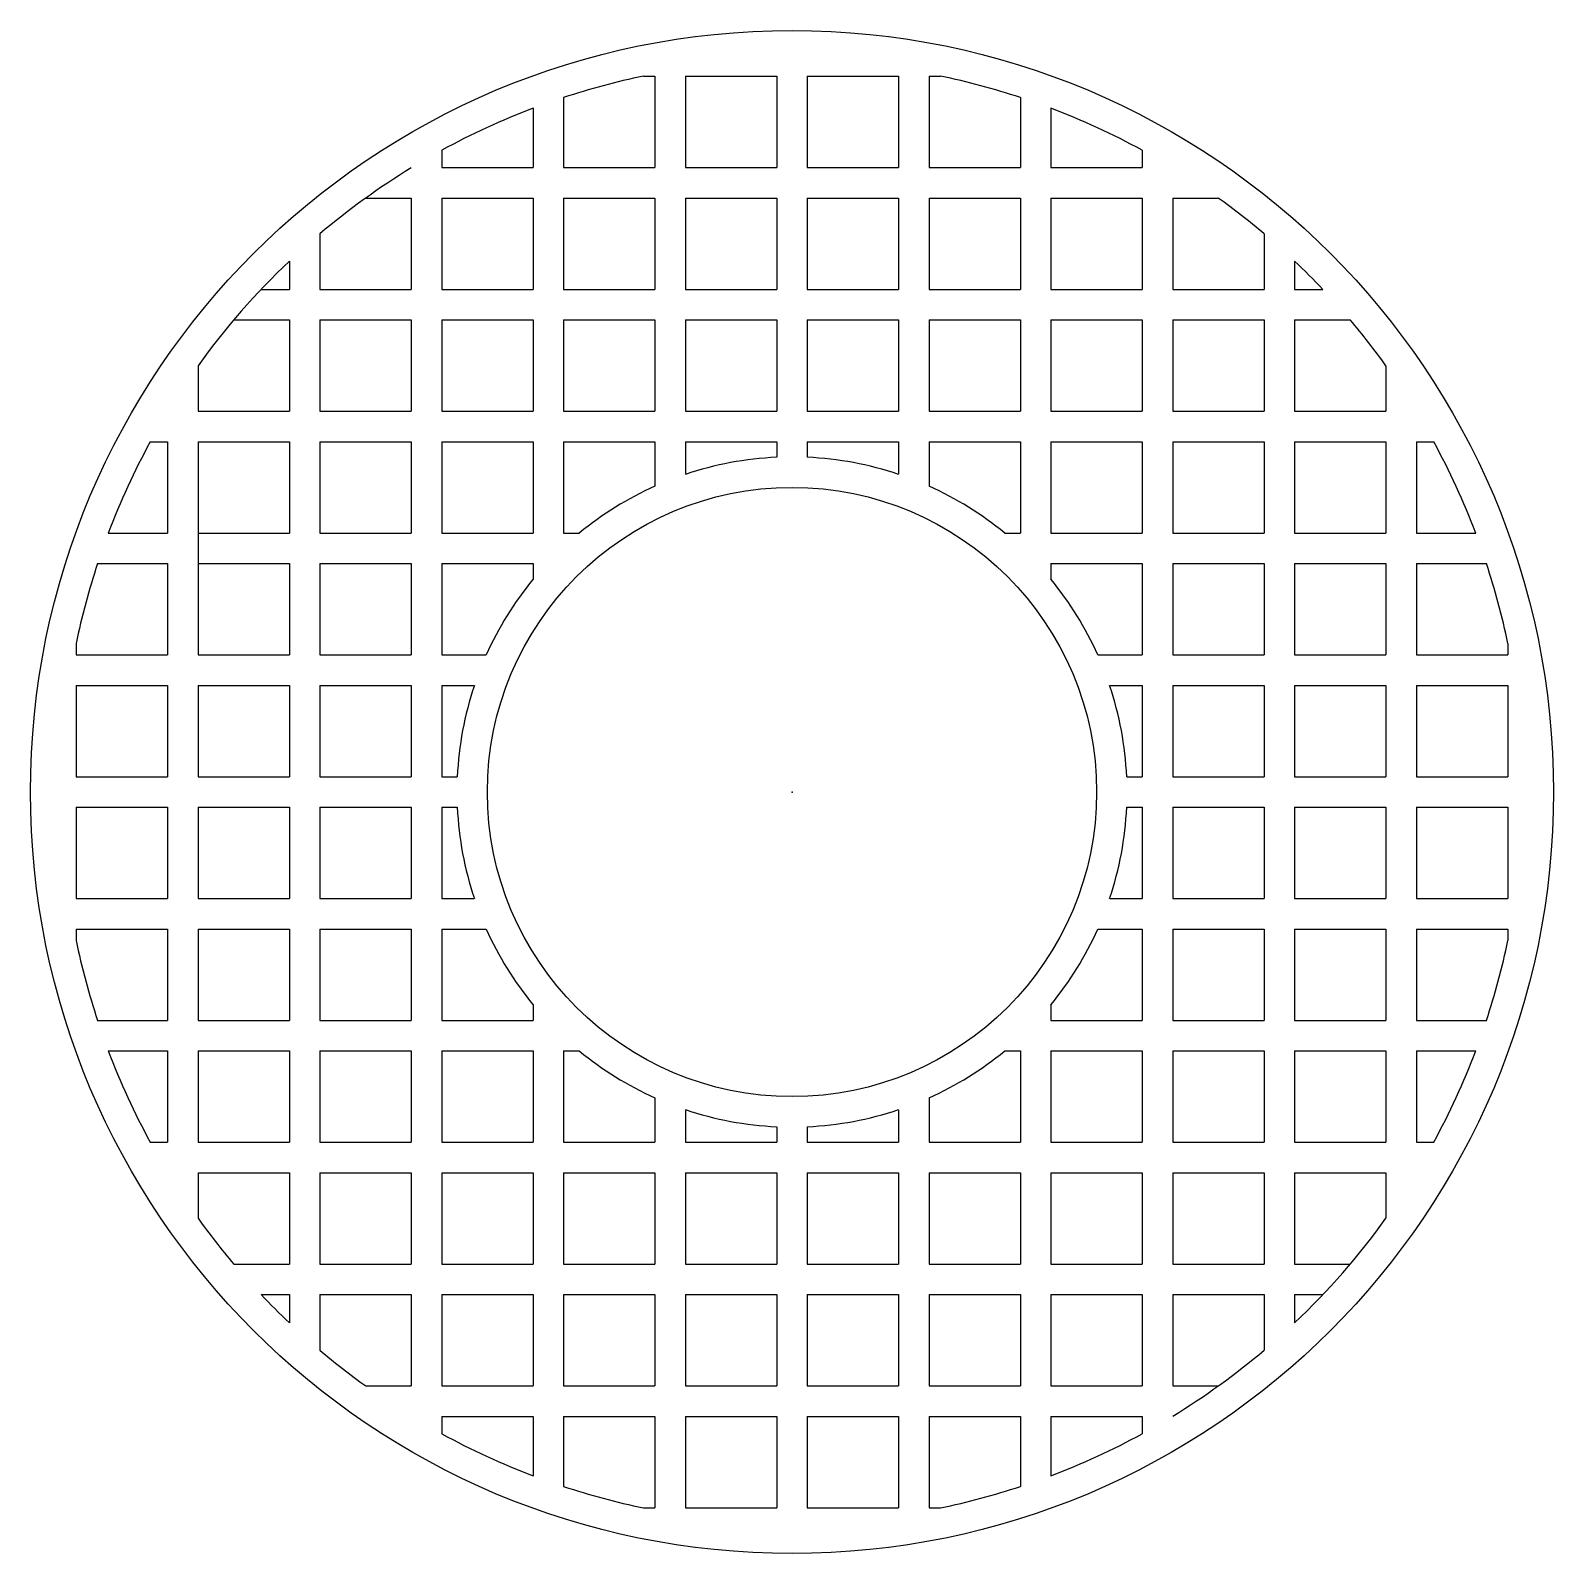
# Model space of a CAD drawing. Header units: centimetres. Extents: x -6.4 to 6.4, y -6.4 to 6.4.
import ezdxf

# ---------------------------------------------------------------- set-up
doc = ezdxf.new("R2010")
doc.units = ezdxf.units.CM
doc.header["$MEASUREMENT"] = 0
doc.layers.add('wheel v4_Sketch1', color=7, linetype='Continuous')

msp = doc.modelspace()

# ---------------------------------------------------------------- linework, layer by layer
at = {"layer": 'wheel v4_Sketch1'}
for p, q in [((-1.238, 5.969), (-1.143, 5.969)), ((-1.143, 5.969), (-1.143, 5.207)), ((-0.889, 5.969), (-0.889, 5.207)), ((-0.889, 5.969), (-0.127, 5.969)), ((-0.127, 5.969), (-0.127, 5.207)), ((0.127, 5.969), (0.889, 5.969)), ((0.127, 5.969), (0.127, 5.207)), ((0.889, 5.969), (0.889, 5.207)), ((1.143, 5.969), (1.143, 5.207)), ((1.143, 5.969), (1.238, 5.969)), ((-1.905, 5.791), (-1.905, 5.207)), ((1.905, 5.791), (1.905, 5.207)), ((-2.159, 5.701), (-2.159, 5.207)), ((2.159, 5.701), (2.159, 5.207)), ((-2.921, 5.351), (-2.921, 5.207)), ((2.921, 5.351), (2.921, 5.207)), ((-2.921, 5.207), (-2.159, 5.207)), ((-1.905, 5.207), (-1.143, 5.207)), ((-0.889, 5.207), (-0.127, 5.207)), ((0.127, 5.207), (0.889, 5.207)), ((1.143, 5.207), (1.905, 5.207)), ((2.159, 5.207), (2.921, 5.207)), ((-3.554, 4.953), (-3.175, 4.953)), ((-3.175, 4.953), (-3.175, 4.191)), ((-2.921, 4.953), (-2.159, 4.953)), ((-2.921, 4.953), (-2.921, 4.191)), ((-2.159, 4.953), (-2.159, 4.191)), ((-1.905, 4.953), (-1.143, 4.953)), ((-1.905, 4.953), (-1.905, 4.191)), ((-1.143, 4.953), (-1.143, 4.191)), ((-0.889, 4.953), (-0.127, 4.953)), ((-0.889, 4.953), (-0.889, 4.191)), ((-0.127, 4.953), (-0.127, 4.191)), ((0.127, 4.953), (0.127, 4.191)), ((0.127, 4.953), (0.889, 4.953)), ((0.889, 4.953), (0.889, 4.191)), ((1.143, 4.953), (1.905, 4.953)), ((1.143, 4.953), (1.143, 4.191)), ((1.905, 4.953), (1.905, 4.191)), ((2.159, 4.953), (2.159, 4.191)), ((2.159, 4.953), (2.921, 4.953)), ((2.921, 4.953), (2.921, 4.191)), ((3.175, 4.953), (3.175, 4.191)), ((3.175, 4.953), (3.554, 4.953)), ((-3.937, 4.654), (-3.937, 4.191)), ((3.937, 4.654), (3.937, 4.191)), ((-4.191, 4.427), (-4.191, 4.191)), ((4.191, 4.427), (4.191, 4.191)), ((-4.427, 4.191), (-4.191, 4.191)), ((-3.937, 4.191), (-3.175, 4.191)), ((-2.921, 4.191), (-2.159, 4.191)), ((-1.905, 4.191), (-1.143, 4.191)), ((-0.889, 4.191), (-0.127, 4.191)), ((0.127, 4.191), (0.889, 4.191)), ((1.143, 4.191), (1.905, 4.191)), ((2.159, 4.191), (2.921, 4.191)), ((3.175, 4.191), (3.937, 4.191)), ((4.191, 4.191), (4.427, 4.191)), ((-4.654, 3.937), (-4.191, 3.937)), ((-4.191, 3.937), (-4.191, 3.175)), ((-3.937, 3.937), (-3.175, 3.937)), ((-3.937, 3.937), (-3.937, 3.175)), ((-3.175, 3.937), (-3.175, 3.175)), ((-2.921, 3.937), (-2.159, 3.937)), ((-2.921, 3.937), (-2.921, 3.175)), ((-2.159, 3.937), (-2.159, 3.175)), ((-1.905, 3.937), (-1.905, 3.175)), ((-1.905, 3.937), (-1.143, 3.937)), ((-1.143, 3.937), (-1.143, 3.175)), ((-0.889, 3.937), (-0.127, 3.937)), ((-0.889, 3.937), (-0.889, 3.175)), ((-0.127, 3.937), (-0.127, 3.175)), ((0.127, 3.937), (0.889, 3.937)), ((0.127, 3.937), (0.127, 3.175)), ((0.889, 3.937), (0.889, 3.175)), ((1.143, 3.937), (1.905, 3.937)), ((1.143, 3.937), (1.143, 3.175)), ((1.905, 3.937), (1.905, 3.175)), ((2.159, 3.937), (2.159, 3.175)), ((2.159, 3.937), (2.921, 3.937)), ((2.921, 3.937), (2.921, 3.175)), ((3.175, 3.937), (3.175, 3.175)), ((3.175, 3.937), (3.937, 3.937)), ((3.937, 3.937), (3.937, 3.175)), ((4.191, 3.937), (4.191, 3.175)), ((4.191, 3.937), (4.654, 3.937)), ((-4.953, 3.554), (-4.953, 3.175)), ((4.953, 3.554), (4.953, 3.175)), ((-4.953, 3.175), (-4.191, 3.175)), ((-3.937, 3.175), (-3.175, 3.175)), ((-2.921, 3.175), (-2.159, 3.175)), ((-1.905, 3.175), (-1.143, 3.175)), ((-0.889, 3.175), (-0.127, 3.175)), ((0.127, 3.175), (0.889, 3.175)), ((1.143, 3.175), (1.905, 3.175)), ((2.159, 3.175), (2.921, 3.175)), ((3.175, 3.175), (3.937, 3.175)), ((4.191, 3.175), (4.953, 3.175)), ((-5.351, 2.921), (-5.207, 2.921)), ((-5.207, 2.921), (-5.207, 2.159)), ((-4.953, 2.921), (-4.191, 2.921)), ((-4.953, 2.921), (-4.953, 1.143)), ((-4.191, 2.921), (-4.191, 2.159)), ((-3.937, 2.921), (-3.175, 2.921)), ((-3.937, 2.921), (-3.937, 2.159)), ((-3.175, 2.921), (-3.175, 2.159)), ((-2.921, 2.921), (-2.159, 2.921)), ((-2.921, 2.921), (-2.921, 2.159)), ((-2.159, 2.921), (-2.159, 2.159)), ((-1.905, 2.921), (-1.905, 2.159)), ((-1.905, 2.921), (-1.143, 2.921)), ((-1.143, 2.921), (-1.143, 2.55)), ((-0.889, 2.921), (-0.889, 2.649)), ((-0.889, 2.921), (-0.127, 2.921)), ((-0.127, 2.921), (-0.127, 2.791)), ((0.127, 2.921), (0.889, 2.921)), ((0.127, 2.921), (0.127, 2.791)), ((0.889, 2.921), (0.889, 2.649)), ((1.143, 2.921), (1.905, 2.921)), ((1.143, 2.921), (1.143, 2.55)), ((1.905, 2.921), (1.905, 2.159)), ((2.159, 2.921), (2.921, 2.921)), ((2.159, 2.921), (2.159, 2.159)), ((2.921, 2.921), (2.921, 2.159)), ((3.175, 2.921), (3.937, 2.921)), ((3.175, 2.921), (3.175, 2.159)), ((3.937, 2.921), (3.937, 2.159)), ((4.191, 2.921), (4.953, 2.921)), ((4.191, 2.921), (4.191, 2.159)), ((4.953, 2.921), (4.953, 2.159)), ((5.207, 2.921), (5.351, 2.921)), ((5.207, 2.921), (5.207, 2.159)), ((-5.701, 2.159), (-5.207, 2.159)), ((-4.953, 2.159), (-4.191, 2.159)), ((-3.937, 2.159), (-3.175, 2.159)), ((-2.921, 2.159), (-2.159, 2.159)), ((-1.905, 2.159), (-1.773, 2.159)), ((1.773, 2.159), (1.905, 2.159)), ((2.159, 2.159), (2.921, 2.159)), ((3.175, 2.159), (3.937, 2.159)), ((4.191, 2.159), (4.953, 2.159)), ((5.207, 2.159), (5.701, 2.159)), ((-5.791, 1.905), (-5.207, 1.905)), ((-5.207, 1.905), (-5.207, 1.143)), ((-4.953, 1.905), (-4.191, 1.905)), ((-4.191, 1.905), (-4.191, 1.143)), ((-3.937, 1.905), (-3.937, 1.143)), ((-3.937, 1.905), (-3.175, 1.905)), ((-3.175, 1.905), (-3.175, 1.143)), ((-2.921, 1.905), (-2.921, 1.143)), ((-2.921, 1.905), (-2.159, 1.905)), ((-2.159, 1.905), (-2.159, 1.773)), ((2.159, 1.905), (2.159, 1.773)), ((2.159, 1.905), (2.921, 1.905)), ((2.921, 1.905), (2.921, 1.143)), ((3.175, 1.905), (3.175, 1.143)), ((3.175, 1.905), (3.937, 1.905)), ((3.937, 1.905), (3.937, 1.143)), ((4.191, 1.905), (4.191, 1.143)), ((4.191, 1.905), (4.953, 1.905)), ((4.953, 1.905), (4.953, 1.143)), ((5.207, 1.905), (5.207, 1.143)), ((5.207, 1.905), (5.791, 1.905)), ((-5.969, 1.238), (-5.969, 1.143)), ((5.969, 1.238), (5.969, 1.143)), ((-5.969, 1.143), (-5.207, 1.143)), ((-4.953, 1.143), (-4.191, 1.143)), ((-3.937, 1.143), (-3.175, 1.143)), ((-2.921, 1.143), (-2.55, 1.143)), ((2.55, 1.143), (2.921, 1.143)), ((3.175, 1.143), (3.937, 1.143)), ((4.191, 1.143), (4.953, 1.143)), ((5.207, 1.143), (5.969, 1.143)), ((-5.969, 0.889), (-5.207, 0.889)), ((-5.969, 0.889), (-5.969, 0.127)), ((-5.207, 0.889), (-5.207, 0.127)), ((-4.953, 0.889), (-4.953, 0.127)), ((-4.953, 0.889), (-4.191, 0.889)), ((-4.191, 0.889), (-4.191, 0.127)), ((-3.937, 0.889), (-3.937, 0.127)), ((-3.937, 0.889), (-3.175, 0.889)), ((-3.175, 0.889), (-3.175, 0.127)), ((-2.921, 0.889), (-2.921, 0.127)), ((-2.921, 0.889), (-2.649, 0.889)), ((2.649, 0.889), (2.921, 0.889)), ((2.921, 0.889), (2.921, 0.127)), ((3.175, 0.889), (3.937, 0.889)), ((3.175, 0.889), (3.175, 0.127)), ((3.937, 0.889), (3.937, 0.127)), ((4.191, 0.889), (4.953, 0.889)), ((4.191, 0.889), (4.191, 0.127)), ((4.953, 0.889), (4.953, 0.127)), ((5.207, 0.889), (5.969, 0.889)), ((5.207, 0.889), (5.207, 0.127)), ((5.969, 0.889), (5.969, 0.127)), ((-5.969, 0.127), (-5.207, 0.127)), ((-4.953, 0.127), (-4.191, 0.127)), ((-3.937, 0.127), (-3.175, 0.127)), ((-2.921, 0.127), (-2.791, 0.127)), ((2.791, 0.127), (2.921, 0.127)), ((3.175, 0.127), (3.937, 0.127)), ((4.191, 0.127), (4.953, 0.127)), ((5.207, 0.127), (5.969, 0.127)), ((-5.969, -0.127), (-5.969, -0.889)), ((-5.969, -0.127), (-5.207, -0.127)), ((-5.207, -0.127), (-5.207, -0.889)), ((-4.953, -0.127), (-4.953, -0.889)), ((-4.953, -0.127), (-4.191, -0.127)), ((-4.191, -0.127), (-4.191, -0.889)), ((-3.937, -0.127), (-3.175, -0.127)), ((-3.937, -0.127), (-3.937, -0.889)), ((-3.175, -0.127), (-3.175, -0.889)), ((-2.921, -0.127), (-2.791, -0.127)), ((-2.921, -0.127), (-2.921, -0.889)), ((2.791, -0.127), (2.921, -0.127)), ((2.921, -0.127), (2.921, -0.889)), ((3.175, -0.127), (3.175, -0.889)), ((3.175, -0.127), (3.937, -0.127)), ((3.937, -0.127), (3.937, -0.889)), ((4.191, -0.127), (4.191, -0.889)), ((4.191, -0.127), (4.953, -0.127)), ((4.953, -0.127), (4.953, -0.889)), ((5.207, -0.127), (5.969, -0.127)), ((5.207, -0.127), (5.207, -0.889)), ((5.969, -0.127), (5.969, -0.889)), ((-5.969, -0.889), (-5.207, -0.889)), ((-4.953, -0.889), (-4.191, -0.889)), ((-3.937, -0.889), (-3.175, -0.889)), ((-2.921, -0.889), (-2.649, -0.889)), ((2.649, -0.889), (2.921, -0.889)), ((3.175, -0.889), (3.937, -0.889)), ((4.191, -0.889), (4.953, -0.889)), ((5.207, -0.889), (5.969, -0.889)), ((-5.969, -1.143), (-5.207, -1.143)), ((-5.969, -1.143), (-5.969, -1.238)), ((-5.207, -1.143), (-5.207, -1.905)), ((-4.953, -1.143), (-4.191, -1.143)), ((-4.953, -1.143), (-4.953, -1.905)), ((-4.191, -1.143), (-4.191, -1.905)), ((-3.937, -1.143), (-3.937, -1.905)), ((-3.937, -1.143), (-3.175, -1.143)), ((-3.175, -1.143), (-3.175, -1.905)), ((-2.921, -1.143), (-2.55, -1.143)), ((-2.921, -1.143), (-2.921, -1.905)), ((2.55, -1.143), (2.921, -1.143)), ((2.921, -1.143), (2.921, -1.905)), ((3.175, -1.143), (3.937, -1.143)), ((3.175, -1.143), (3.175, -1.905)), ((3.937, -1.143), (3.937, -1.905)), ((4.191, -1.143), (4.953, -1.143)), ((4.191, -1.143), (4.191, -1.905)), ((4.953, -1.143), (4.953, -1.905)), ((5.207, -1.143), (5.969, -1.143)), ((5.207, -1.143), (5.207, -1.905)), ((5.969, -1.143), (5.969, -1.238)), ((-2.159, -1.773), (-2.159, -1.905)), ((2.159, -1.773), (2.159, -1.905)), ((-5.791, -1.905), (-5.207, -1.905)), ((-4.953, -1.905), (-4.191, -1.905)), ((-3.937, -1.905), (-3.175, -1.905)), ((-2.921, -1.905), (-2.159, -1.905)), ((2.159, -1.905), (2.921, -1.905)), ((3.175, -1.905), (3.937, -1.905)), ((4.191, -1.905), (4.953, -1.905)), ((5.207, -1.905), (5.791, -1.905)), ((-5.701, -2.159), (-5.207, -2.159)), ((-5.207, -2.159), (-5.207, -2.921)), ((-4.953, -2.159), (-4.191, -2.159)), ((-4.953, -2.159), (-4.953, -2.921)), ((-4.191, -2.159), (-4.191, -2.921)), ((-3.937, -2.159), (-3.175, -2.159)), ((-3.937, -2.159), (-3.937, -2.921)), ((-3.175, -2.159), (-3.175, -2.921)), ((-2.921, -2.159), (-2.159, -2.159)), ((-2.921, -2.159), (-2.921, -2.921)), ((-2.159, -2.159), (-2.159, -2.921)), ((-1.905, -2.159), (-1.773, -2.159)), ((-1.905, -2.159), (-1.905, -2.921)), ((1.773, -2.159), (1.905, -2.159)), ((1.905, -2.159), (1.905, -2.921)), ((2.159, -2.159), (2.159, -2.921)), ((2.159, -2.159), (2.921, -2.159)), ((2.921, -2.159), (2.921, -2.921)), ((3.175, -2.159), (3.937, -2.159)), ((3.175, -2.159), (3.175, -2.921)), ((3.937, -2.159), (3.937, -2.921)), ((4.191, -2.159), (4.953, -2.159)), ((4.191, -2.159), (4.191, -2.921)), ((4.953, -2.159), (4.953, -2.921)), ((5.207, -2.159), (5.701, -2.159)), ((5.207, -2.159), (5.207, -2.921)), ((-1.143, -2.55), (-1.143, -2.921)), ((-0.889, -2.649), (-0.889, -2.921)), ((0.889, -2.649), (0.889, -2.921)), ((1.143, -2.55), (1.143, -2.921)), ((-0.127, -2.791), (-0.127, -2.921)), ((0.127, -2.791), (0.127, -2.921)), ((-5.351, -2.921), (-5.207, -2.921)), ((-4.953, -2.921), (-4.191, -2.921)), ((-3.937, -2.921), (-3.175, -2.921)), ((-2.921, -2.921), (-2.159, -2.921)), ((-1.905, -2.921), (-1.143, -2.921)), ((-0.889, -2.921), (-0.127, -2.921)), ((0.127, -2.921), (0.889, -2.921)), ((1.143, -2.921), (1.905, -2.921)), ((2.159, -2.921), (2.921, -2.921)), ((3.175, -2.921), (3.937, -2.921)), ((4.191, -2.921), (4.953, -2.921)), ((5.207, -2.921), (5.351, -2.921)), ((-4.953, -3.175), (-4.953, -3.554)), ((-4.953, -3.175), (-4.191, -3.175)), ((-4.191, -3.175), (-4.191, -3.937)), ((-3.937, -3.175), (-3.175, -3.175)), ((-3.937, -3.175), (-3.937, -3.937)), ((-3.175, -3.175), (-3.175, -3.937)), ((-2.921, -3.175), (-2.921, -3.937)), ((-2.921, -3.175), (-2.159, -3.175)), ((-2.159, -3.175), (-2.159, -3.937)), ((-1.905, -3.175), (-1.905, -3.937)), ((-1.905, -3.175), (-1.143, -3.175)), ((-1.143, -3.175), (-1.143, -3.937)), ((-0.889, -3.175), (-0.889, -3.937)), ((-0.889, -3.175), (-0.127, -3.175)), ((-0.127, -3.175), (-0.127, -3.937)), ((0.127, -3.175), (0.889, -3.175)), ((0.127, -3.175), (0.127, -3.937)), ((0.889, -3.175), (0.889, -3.937)), ((1.143, -3.175), (1.905, -3.175)), ((1.143, -3.175), (1.143, -3.937)), ((1.905, -3.175), (1.905, -3.937)), ((2.159, -3.175), (2.159, -3.937)), ((2.159, -3.175), (2.921, -3.175)), ((2.921, -3.175), (2.921, -3.937)), ((3.175, -3.175), (3.175, -3.937)), ((3.175, -3.175), (3.937, -3.175)), ((3.937, -3.175), (3.937, -3.937)), ((4.191, -3.175), (4.191, -3.937)), ((4.191, -3.175), (4.953, -3.175)), ((4.953, -3.175), (4.953, -3.554)), ((-4.654, -3.937), (-4.191, -3.937)), ((-3.937, -3.937), (-3.175, -3.937)), ((-2.921, -3.937), (-2.159, -3.937)), ((-1.905, -3.937), (-1.143, -3.937)), ((-0.889, -3.937), (-0.127, -3.937)), ((0.127, -3.937), (0.889, -3.937)), ((1.143, -3.937), (1.905, -3.937)), ((2.159, -3.937), (2.921, -3.937)), ((3.175, -3.937), (3.937, -3.937)), ((4.191, -3.937), (4.654, -3.937)), ((-4.427, -4.191), (-4.191, -4.191)), ((-4.191, -4.191), (-4.191, -4.427)), ((-3.937, -4.191), (-3.937, -4.654)), ((-3.937, -4.191), (-3.175, -4.191)), ((-3.175, -4.191), (-3.175, -4.953)), ((-2.921, -4.191), (-2.159, -4.191)), ((-2.921, -4.191), (-2.921, -4.953)), ((-2.159, -4.191), (-2.159, -4.953)), ((-1.905, -4.191), (-1.905, -4.953)), ((-1.905, -4.191), (-1.143, -4.191)), ((-1.143, -4.191), (-1.143, -4.953)), ((-0.889, -4.191), (-0.889, -4.953)), ((-0.889, -4.191), (-0.127, -4.191)), ((-0.127, -4.191), (-0.127, -4.953)), ((0.127, -4.191), (0.127, -4.953)), ((0.127, -4.191), (0.889, -4.191)), ((0.889, -4.191), (0.889, -4.953)), ((1.143, -4.191), (1.905, -4.191)), ((1.143, -4.191), (1.143, -4.953)), ((1.905, -4.191), (1.905, -4.953)), ((2.159, -4.191), (2.159, -4.953)), ((2.159, -4.191), (2.921, -4.191)), ((2.921, -4.191), (2.921, -4.953)), ((3.175, -4.191), (3.175, -4.953)), ((3.175, -4.191), (3.937, -4.191)), ((3.937, -4.191), (3.937, -4.654)), ((4.191, -4.191), (4.427, -4.191)), ((4.191, -4.191), (4.191, -4.427)), ((-3.554, -4.953), (-3.175, -4.953)), ((-2.921, -4.953), (-2.159, -4.953)), ((-1.905, -4.953), (-1.143, -4.953)), ((-0.889, -4.953), (-0.127, -4.953)), ((0.127, -4.953), (0.889, -4.953)), ((1.143, -4.953), (1.905, -4.953)), ((2.159, -4.953), (2.921, -4.953)), ((3.175, -4.953), (3.554, -4.953)), ((-2.921, -5.207), (-2.921, -5.351)), ((-2.921, -5.207), (-2.159, -5.207)), ((-2.159, -5.207), (-2.159, -5.701)), ((-1.905, -5.207), (-1.905, -5.791)), ((-1.905, -5.207), (-1.143, -5.207)), ((-1.143, -5.207), (-1.143, -5.969)), ((-0.889, -5.207), (-0.889, -5.969)), ((-0.889, -5.207), (-0.127, -5.207)), ((-0.127, -5.207), (-0.127, -5.969)), ((0.127, -5.207), (0.889, -5.207)), ((0.127, -5.207), (0.127, -5.969)), ((0.889, -5.207), (0.889, -5.969)), ((1.143, -5.207), (1.143, -5.969)), ((1.143, -5.207), (1.905, -5.207)), ((1.905, -5.207), (1.905, -5.791)), ((2.159, -5.207), (2.921, -5.207)), ((2.159, -5.207), (2.159, -5.701)), ((2.921, -5.207), (2.921, -5.351)), ((-1.238, -5.969), (-1.143, -5.969)), ((-0.889, -5.969), (-0.127, -5.969)), ((0.127, -5.969), (0.889, -5.969)), ((1.143, -5.969), (1.238, -5.969))]:
    msp.add_line(p, q, dxfattribs=at)
for radius in [6.35, 2.54]:
    msp.add_circle((0, 0), radius, dxfattribs=at)
for radius, start, end in [(6.096, 101.7159, 108.21), (6.096, 71.79, 78.2841), (6.096, 110.7424, 118.631), (6.096, 61.369, 69.2576), (6.096, 121.3882, 130.2282), (6.096, 49.7718, 54.3409), (6.096, 133.4325, 144.3409), (6.096, 43.4325, 46.5675), (6.096, 35.6591, 40.2282), (6.096, 151.369, 159.2576), (6.096, 20.7424, 28.631), (2.794, 92.6053, 108.553), (2.794, 71.447, 87.3947), (2.794, 114.1477, 129.4006), (2.794, 50.5994, 65.8523), (6.096, 161.79, 168.2841), (6.096, 11.7159, 18.21), (2.794, 140.5994, 155.8523), (2.794, 24.1477, 39.4006), (2.794, 161.447, 177.3947), (2.794, 2.6053, 18.553), (2.794, 182.6053, 198.553), (2.794, 341.447, 357.3947), (2.794, 204.1477, 219.4006), (2.794, 320.5994, 335.8523), (6.096, 191.7159, 198.21), (6.096, 341.79, 348.2841), (6.096, 200.7424, 208.631), (2.794, 230.5994, 245.8523), (2.794, 294.1477, 309.4006), (6.096, 331.369, 339.2576), (2.794, 251.447, 267.3947), (2.794, 272.6053, 288.553), (6.096, 215.6591, 220.2282), (6.096, 313.4325, 324.3409), (6.096, 223.4325, 226.5675), (6.096, 229.7718, 234.3409), (6.096, 301.3882, 310.2282), (6.096, 241.369, 249.2576), (6.096, 290.7424, 298.631), (6.096, 251.79, 258.2841), (6.096, 281.7159, 288.21)]:
    msp.add_arc((0, 0), radius, start, end, dxfattribs=at)
msp.add_point((0, 0), dxfattribs=at)

doc.saveas('drawing.dxf')
